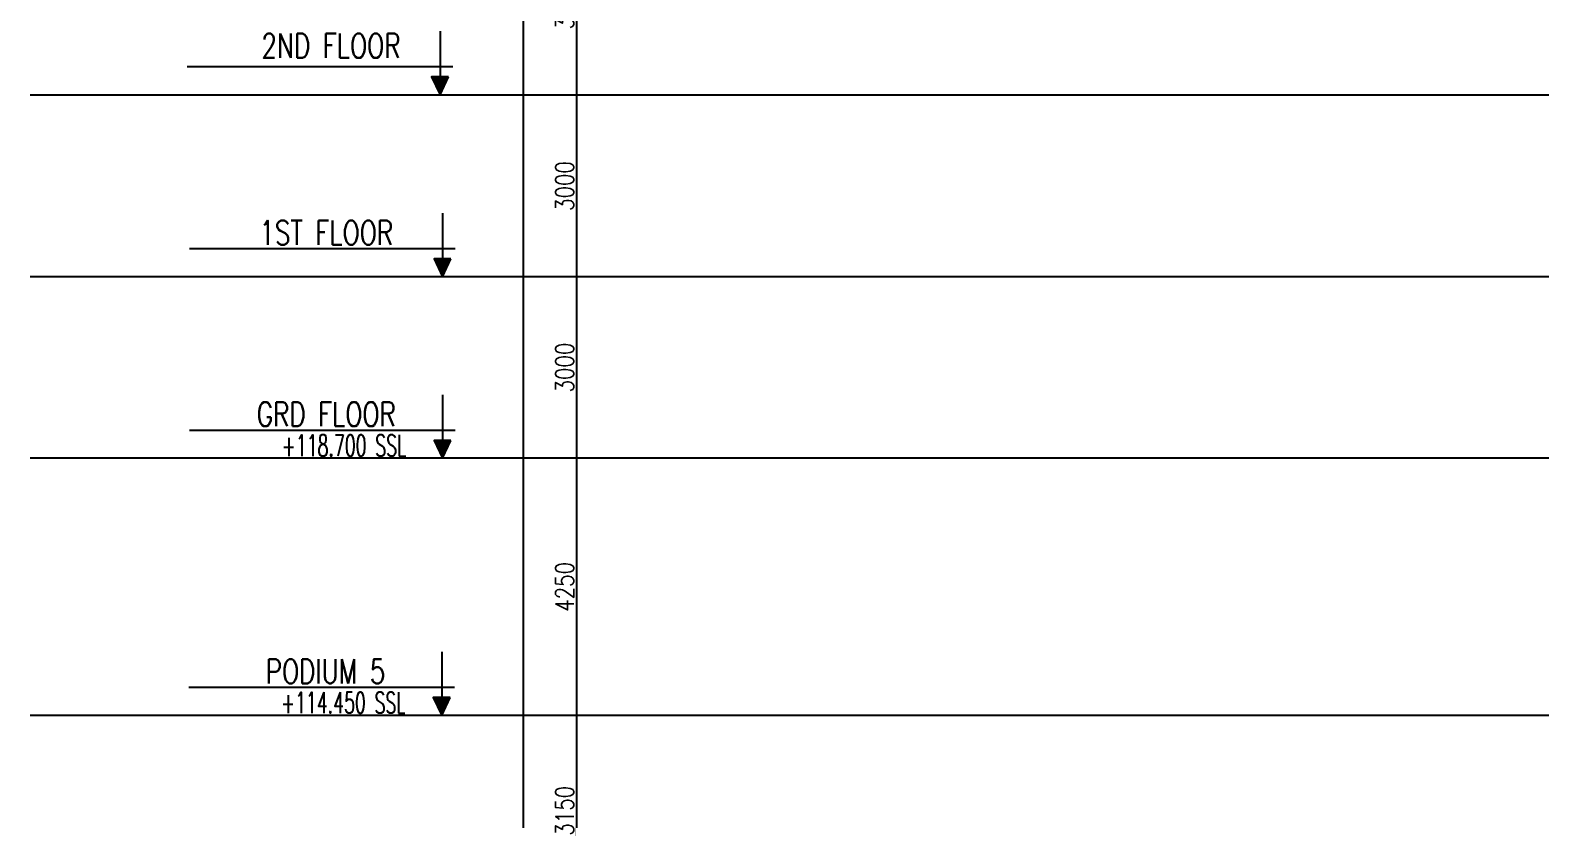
# Model space of a CAD drawing. Header units: millimetres. Extents: x -414464 to 1686, y -90036 to 108605.
# Drawn here: x -152145 to -127177, y 9807 to 22840 of the extents above; entities that cross this region are included whole.
import ezdxf

# ---------------------------------------------------------------- set-up
doc = ezdxf.new("R2010")
doc.units = ezdxf.units.MM
doc.header["$LTSCALE"] = 1000
doc.header["$MEASUREMENT"] = 0
doc.linetypes.add('AUDIT_D_120904163729-0', pattern=[0])
doc.linetypes.add('HIDDEN2', pattern=[0.1875, 0.125, -0.0625])
doc.layers.get('0').update_dxf_attribs({"linetype": 'AUDIT_D_120904163729-0'})
doc.layers.add('a-Text', color=4, linetype='Continuous', lineweight=0)
doc.layers.add('B-AR-ANNO-E DECK FLOOR$0$a-text', color=4, linetype='Continuous')
doc.layers.add('LEVEL', color=7, linetype='Continuous')
doc.styles.add('B-AR-ANNO-E DECK FLOOR$0$DIMTEXT', font='SIMPLEX.shx', dxfattribs={"width": 0.75})
doc.styles.add('DIM150', font='SIMPLEX.shx', dxfattribs={"width": 0.6})
doc.styles.add('TEXT1', font='simplex.shx', dxfattribs={"width": 0.8})
doc.dimstyles.new('dim 20', dxfattribs={"dimtxt": 0.25, "dimasz": 0.02, "dimexe": 0.01, "dimexo": 0, "dimgap": 0.05, "dimtad": 1, "dimdec": 0, "dimlfac": 1000, "dimzin": 9, "dimdsep": 46, "dimtxsty": 'TEXT1', "dimblk": 'ARCHTICK', "dimcen": 1, "dimdle": 0.015, "dimclrd": 8, "dimclre": 251, "dimclrt": 2, "dimadec": 0, "dimazin": 0, "dimtfac": 1, "dimtdec": 0, "dimtmove": 2, "dimatfit": 3, "dimldrblk": 'DOT', "dimfxl": 1, "dimlwd": -1, "dimarcsym": 0})

# ---------------------------------------------------------------- blocks, each defined once
blk = doc.blocks.new('_ArchTick')
at = {"color": 0, "linetype": 'ByBlock', "const_width": 0.15}
blk.add_lwpolyline([(-0.5, -0.5), (0.5, 0.5)], dxfattribs=at)
blk = doc.blocks.new('*D308')
at = {"color": 251, "lineweight": -2, "transparency": 16777216}
for p, q in [((72.728, 11.515), (72.524, 11.515)), ((72.728, 8.365), (72.524, 8.365))]:
    blk.add_line(p, q, dxfattribs=at)
at = {"color": 8, "transparency": 16777216}
blk.add_line((72.534, 8.35), (72.534, 11.53), dxfattribs=at)
at = {"color": 8, "transparency": 16777216, "xscale": 0.02, "yscale": 0.02, "zscale": 0.02}
for p, rotation in [((72.534, 11.515), 90), ((72.534, 8.365), 270)]:
    blk.add_blockref('_ArchTick', p, dxfattribs=dict(at, rotation=rotation))
at = {"color": 2, "transparency": 16777216, "insert": (72.334, 9.94), "char_height": 0.3, "attachment_point": 5, "rotation": 90, "style": 'TEXT1'}
blk.add_mtext('3150', dxfattribs=at)
blk = doc.blocks.new('_DOT')
at = {"color": 0, "linetype": 'ByBlock'}
blk.add_line((-0.5, 0), (-1, 0), dxfattribs=at)
at = {"color": 0, "linetype": 'ByBlock', "const_width": 0.5}
blk.add_lwpolyline([(-0.25, 0, 1), (0.25, 0, 1)], format="xyb", close=True, dxfattribs=at)
blk = doc.blocks.new('*D309')
at = {"color": 251, "lineweight": -2, "transparency": 16777216}
for p, q in [((72.728, 15.765), (72.524, 15.765)), ((72.728, 11.515), (72.524, 11.515))]:
    blk.add_line(p, q, dxfattribs=at)
at = {"color": 8, "transparency": 16777216}
blk.add_line((72.534, 11.5), (72.534, 15.78), dxfattribs=at)
at = {"color": 8, "transparency": 16777216, "xscale": 0.02, "yscale": 0.02, "zscale": 0.02}
for p, rotation in [((72.534, 15.765), 90), ((72.534, 11.515), 270)]:
    blk.add_blockref('_ArchTick', p, dxfattribs=dict(at, rotation=rotation))
at = {"color": 2, "transparency": 16777216, "insert": (72.334, 13.64), "char_height": 0.3, "attachment_point": 5, "rotation": 90, "style": 'TEXT1'}
blk.add_mtext('4250', dxfattribs=at)
blk = doc.blocks.new('*D310')
at = {"color": 251, "lineweight": -2, "transparency": 16777216}
for p, q in [((72.728, 18.765), (72.524, 18.765)), ((72.728, 15.765), (72.524, 15.765))]:
    blk.add_line(p, q, dxfattribs=at)
at = {"color": 8, "transparency": 16777216}
blk.add_line((72.534, 15.75), (72.534, 18.78), dxfattribs=at)
at = {"color": 8, "transparency": 16777216, "xscale": 0.02, "yscale": 0.02, "zscale": 0.02}
for p, rotation in [((72.534, 18.765), 90), ((72.534, 15.765), 270)]:
    blk.add_blockref('_ArchTick', p, dxfattribs=dict(at, rotation=rotation))
at = {"color": 2, "transparency": 16777216, "insert": (72.334, 17.265), "char_height": 0.3, "attachment_point": 5, "rotation": 90, "style": 'TEXT1'}
blk.add_mtext('3000', dxfattribs=at)
blk = doc.blocks.new('*D311')
at = {"color": 251, "lineweight": -2, "transparency": 16777216}
for p, q in [((72.728, 21.765), (72.524, 21.765)), ((72.728, 18.765), (72.524, 18.765))]:
    blk.add_line(p, q, dxfattribs=at)
at = {"color": 8, "transparency": 16777216}
blk.add_line((72.534, 18.75), (72.534, 21.78), dxfattribs=at)
at = {"color": 8, "transparency": 16777216, "xscale": 0.02, "yscale": 0.02, "zscale": 0.02}
for p, rotation in [((72.534, 21.765), 90), ((72.534, 18.765), 270)]:
    blk.add_blockref('_ArchTick', p, dxfattribs=dict(at, rotation=rotation))
at = {"color": 2, "transparency": 16777216, "insert": (72.334, 20.265), "char_height": 0.3, "attachment_point": 5, "rotation": 90, "style": 'TEXT1'}
blk.add_mtext('3000', dxfattribs=at)
blk = doc.blocks.new('*D312')
at = {"color": 251, "lineweight": -2, "transparency": 16777216}
for p, q in [((72.728, 24.765), (72.524, 24.765)), ((72.728, 21.765), (72.524, 21.765))]:
    blk.add_line(p, q, dxfattribs=at)
at = {"color": 8, "transparency": 16777216}
blk.add_line((72.534, 21.75), (72.534, 24.78), dxfattribs=at)
at = {"color": 8, "transparency": 16777216, "xscale": 0.02, "yscale": 0.02, "zscale": 0.02}
for p, rotation in [((72.534, 24.765), 90), ((72.534, 21.765), 270)]:
    blk.add_blockref('_ArchTick', p, dxfattribs=dict(at, rotation=rotation))
at = {"color": 2, "transparency": 16777216, "insert": (72.334, 23.265), "char_height": 0.3, "attachment_point": 5, "rotation": 90, "style": 'TEXT1'}
blk.add_mtext('3000', dxfattribs=at)
blk = doc.blocks.new('*D338')
at = {"color": 251, "lineweight": -2, "transparency": 16777216}
for p, q in [((72.728, 101.565), (71.636, 101.565)), ((72.728, 5.215), (71.636, 5.215))]:
    blk.add_line(p, q, dxfattribs=at)
at = {"color": 8, "transparency": 16777216}
blk.add_line((71.646, 101.58), (71.646, 5.2), dxfattribs=at)
at = {"color": 8, "transparency": 16777216, "xscale": 0.02, "yscale": 0.02, "zscale": 0.02}
for p, rotation in [((71.646, 101.565), 90), ((71.646, 5.215), 270)]:
    blk.add_blockref('_ArchTick', p, dxfattribs=dict(at, rotation=rotation))
at = {"color": 2, "transparency": 16777216, "insert": (71.196, 53.39), "char_height": 0.3, "attachment_point": 5, "rotation": 90, "style": 'TEXT1'}
blk.add_mtext('96350\\PTOTAL HEIGHT OF BUILDING', dxfattribs=at)
blk = doc.blocks.new('A$C50ED7ECD')
at = {"layer": 'LEVEL'}
for points in [[(70.1342, 22.0694), (70.4128, 22.0694), (70.2735, 21.7747)], [(70.1742, 19.0597), (70.4528, 19.0597), (70.3135, 18.765)], [(70.1742, 16.0597), (70.4528, 16.0597), (70.3135, 15.765)], [(70.1618, 11.8097), (70.4405, 11.8097), (70.3012, 11.515)]]:
    blk.add_hatch(color=2, dxfattribs=at).paths.add_polyline_path(points)
at = {"layer": 'LEVEL', "color": 2}
for p, q in [((70.2735, 22.8248), (70.2735, 22.0694)), ((70.4834, 22.2347), (66.09, 22.2347)), ((70.3135, 19.8151), (70.3135, 19.0597)), ((70.5234, 19.225), (66.13, 19.225)), ((70.3135, 16.8151), (70.3135, 16.0597)), ((70.5234, 16.225), (66.13, 16.225)), ((70.3012, 12.5651), (70.3012, 11.8097)), ((70.5111, 11.975), (66.1177, 11.975))]:
    blk.add_line(p, q, dxfattribs=at)
at = {"layer": 'LEVEL', "color": 8, "linetype": 'HIDDEN2', "ltscale": 5}
for p, q in [((147.4587, 21.765), (63.4951, 21.765)), ((147.4587, 18.765), (63.4951, 18.765)), ((147.4587, 15.765), (63.4951, 15.765)), ((147.4587, 11.515), (63.4951, 11.515))]:
    blk.add_line(p, q, dxfattribs=at)
at = {"layer": 'LEVEL', "color": 2}
for points in [[(70.4128, 22.0694), (70.1342, 22.0694), (70.2735, 21.7747)], [(70.4528, 19.0597), (70.1742, 19.0597), (70.3135, 18.765)], [(70.4528, 16.0597), (70.1742, 16.0597), (70.3135, 15.765)], [(70.4405, 11.8097), (70.1618, 11.8097), (70.3012, 11.515)]]:
    blk.add_lwpolyline(points, close=True, dxfattribs=at)
at = {"layer": 'a-Text', "char_height": 0.35, "width": 4.134972, "attachment_point": 1, "rotation": 0.00043, "style": 'DIM150'}
for s, insert in [('+118.700 SSL', (67.6545, 16.151)), ('+114.450 SSL', (67.6421, 11.901))]:
    blk.add_mtext(s, dxfattribs=dict(at, insert=insert))
at = {"layer": 'B-AR-ANNO-E DECK FLOOR$0$a-text', "extrusion": (-1.53031e-13, 0.001438, 0.999999), "char_height": 0.4, "width": 10.682306, "attachment_point": 5, "text_direction": (1, 0, 0), "style": 'B-AR-ANNO-E DECK FLOOR$0$DIMTEXT'}
for s, insert in [('2ND FLOOR', (68.4705, 22.5835)), ('1ST FLOOR', (68.3924, 19.4938)), ('GRD FLOOR', (68.3924, 16.4938))]:
    blk.add_mtext(s, dxfattribs=dict(at, insert=insert))
at = {"layer": 'B-AR-ANNO-E DECK FLOOR$0$a-text', "extrusion": (-1.53032e-13, 0.001438, 0.999999), "insert": (68.38, 12.2438), "char_height": 0.4, "width": 10.682306, "attachment_point": 5, "text_direction": (1, 0, 0), "style": 'B-AR-ANNO-E DECK FLOOR$0$DIMTEXT'}
blk.add_mtext('PODIUM 5', dxfattribs=at)
dim = blk.add_linear_dim(base=(71.6456, 5.215), p1=(72.7285, 101.565), p2=(72.7285, 5.215), angle=90, text='<>\\PTOTAL HEIGHT OF BUILDING', dimstyle='dim 20', override={"dimtxt": 0.3})
dim.commit()
dim.dimension.update_dxf_attribs({"geometry": '*D338', "text_midpoint": (71.1956, 53.39)})
for base, p1, p2, picture, middle in [((72.5338, 24.765), (72.7285, 21.765), (72.7285, 24.765), '*D312', (72.3338, 23.265)), ((72.5338, 21.765), (72.7285, 18.765), (72.7285, 21.765), '*D311', (72.3338, 20.265)), ((72.5338, 18.765), (72.7285, 15.765), (72.7285, 18.765), '*D310', (72.3338, 17.265)), ((72.5338, 15.765), (72.7285, 11.515), (72.7285, 15.765), '*D309', (72.3338, 13.64)), ((72.5338, 11.515), (72.7285, 8.365), (72.7285, 11.515), '*D308', (72.3338, 9.94))]:
    dim = blk.add_linear_dim(base=base, p1=p1, p2=p2, angle=90, dimstyle='dim 20', override={"dimtxt": 0.3})
    dim.commit()
    dim.dimension.update_dxf_attribs({"geometry": picture, "text_midpoint": middle})

msp = doc.modelspace()

# ---------------------------------------------------------------- block references
at = {"layer": 'LEVEL', "linetype": 'ByBlock', "xscale": 1000, "yscale": 1000, "zscale": 1000}
msp.add_blockref('A$C50ED7ECD', (-215640, 0, -0.6), dxfattribs=at)

doc.saveas('drawing.dxf')
